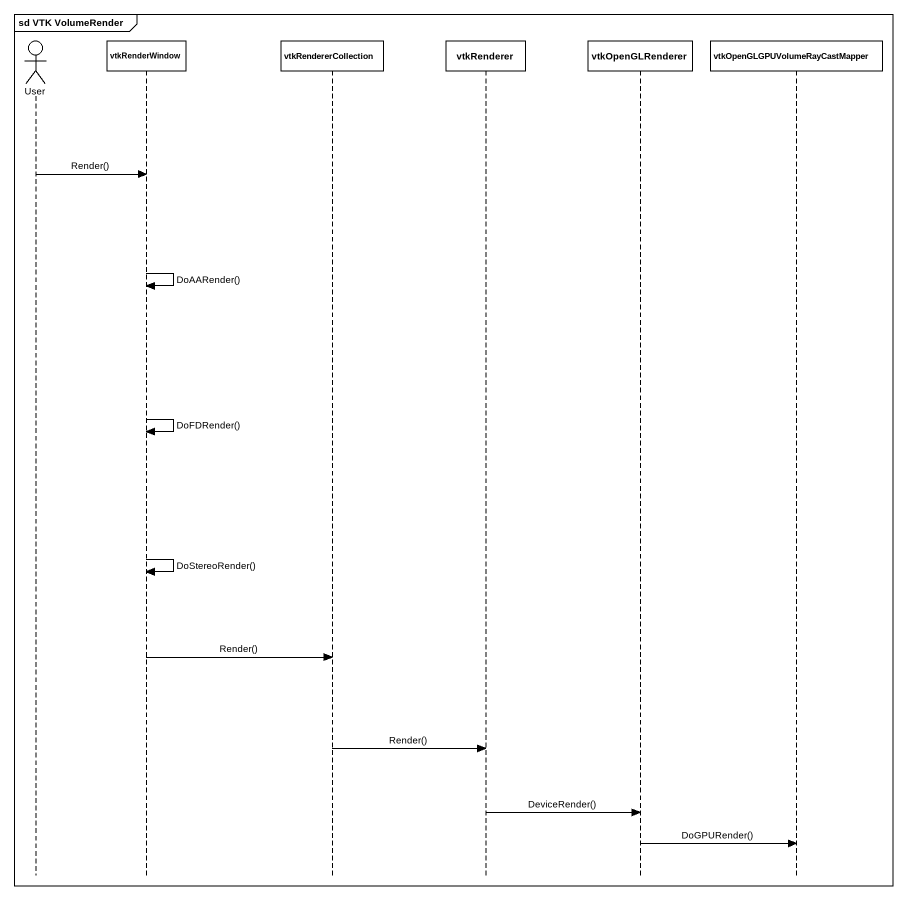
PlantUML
@startuml
mainframe sd VTK VolumeRender
hide footbox
actor User
participant vtkRenderWindow #FFFFFF
participant vtkRendererCollection #FFFFFF
participant vtkRenderer #FFFFFF
participant vtkOpenGLRenderer #FFFFFF
participant "vtkOpenGLGPUVolumeRayCastMapper" as vtkOpenGLGPUVolumeRayCastMap #FFFFFF

User -> vtkRenderWindow : Render()
vtkRenderWindow -> vtkRenderWindow : DoAARender()
vtkRenderWindow -> vtkRenderWindow : DoFDRender()
vtkRenderWindow -> vtkRenderWindow : DoStereoRender()
vtkRenderWindow -> vtkRendererCollection : Render()
vtkRendererCollection -> vtkRenderer : Render()
vtkRenderer -> vtkOpenGLRenderer : DeviceRender()
vtkOpenGLRenderer -> vtkOpenGLGPUVolumeRayCastMap : DoGPURender()
@enduml
